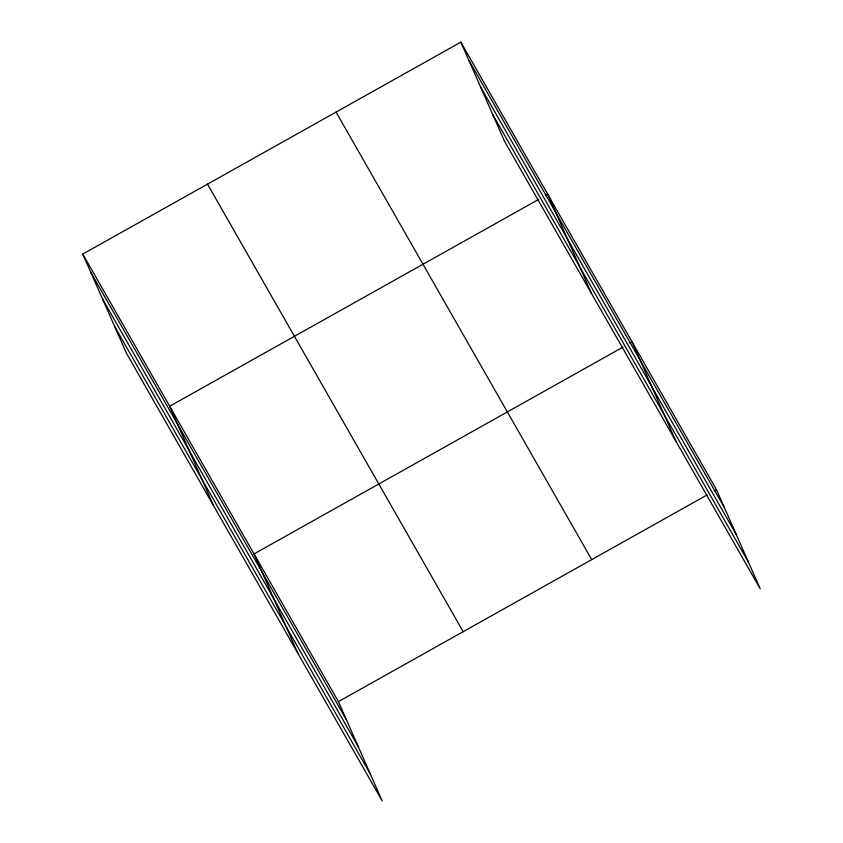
<?xml version="1.0" encoding="UTF-8"?>
<svg xmlns="http://www.w3.org/2000/svg" width="843" height="843" viewBox="0 0 843 843"><rect width="100%" height="100%" fill="white"/><g stroke="black" fill="none" stroke-linecap="round" stroke-linejoin="round"><path stroke-width="1.26" d="M82.74 254.08L338.401 701.618L382.164 800.85L126.513 353.322L82.74 254.08L460.836 42.15L716.487 489.678L760.26 588.92L504.599 141.382L460.836 42.15M538.603 199.443L169.664 406.242L213.437 505.484M545.463 195.597L547.76 194.311L591.523 293.543M622.966 347.126L254.028 553.935L297.8 653.167M629.837 343.28L632.124 341.995L675.886 441.226M338.401 701.618L707.33 494.82M714.2 490.963L716.487 489.678M468.834 60.275L724.485 507.802M480.636 87.04L736.287 534.578M492.797 114.616L748.447 562.155M336.062 112.087L591.712 559.626M207.515 184.143L463.165 631.681M90.738 272.205L346.389 719.743M102.54 298.98L358.201 746.508M114.711 326.557L370.362 774.085"/></g></svg>
